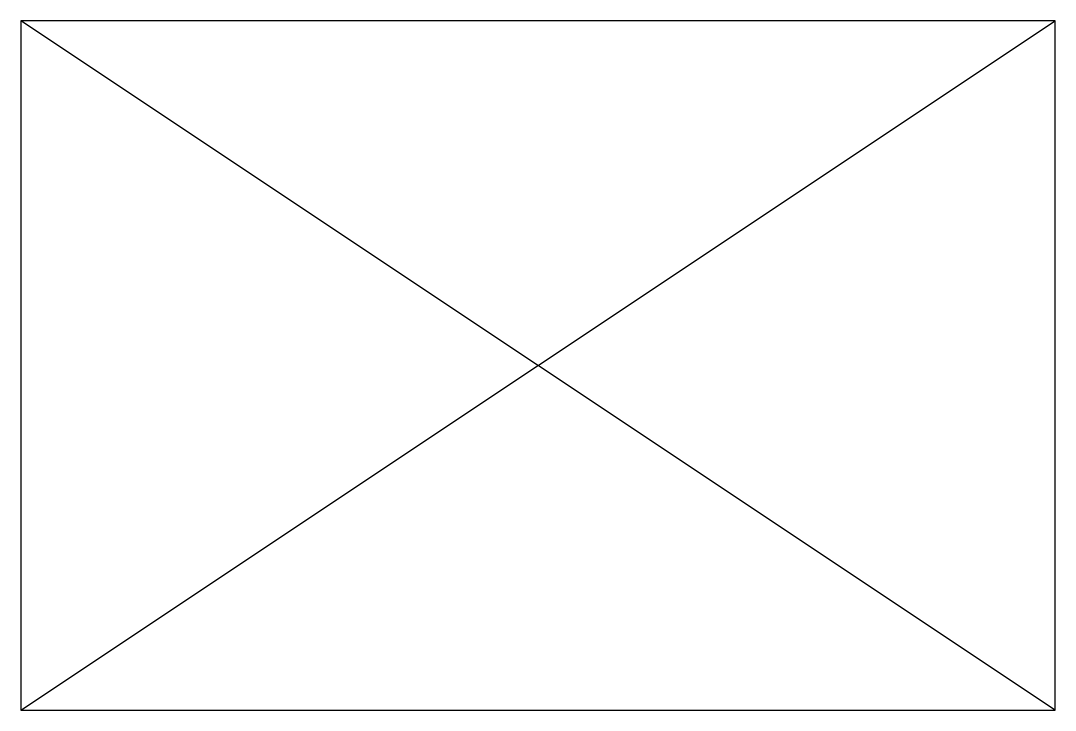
# Model space of a CAD drawing. Extents: x -1.13 to 1.12, y 0 to 1.5.
import ezdxf

# ---------------------------------------------------------------- set-up
doc = ezdxf.new("R2010")
doc.units = 0
doc.header["$LTSCALE"] = 0.2

msp = doc.modelspace()

# ---------------------------------------------------------------- linework, layer by layer
for p, q in [((-1.125, 0), (1.125, 1.5)), ((1.125, 0), (-1.125, 1.5))]:
    msp.add_line(p, q)
at = {"flags": 128}
msp.add_lwpolyline([(-1.125, 0), (1.125, 0), (1.125, 1.5), (-1.125, 1.5)], close=True, dxfattribs=at)

doc.saveas('drawing.dxf')
